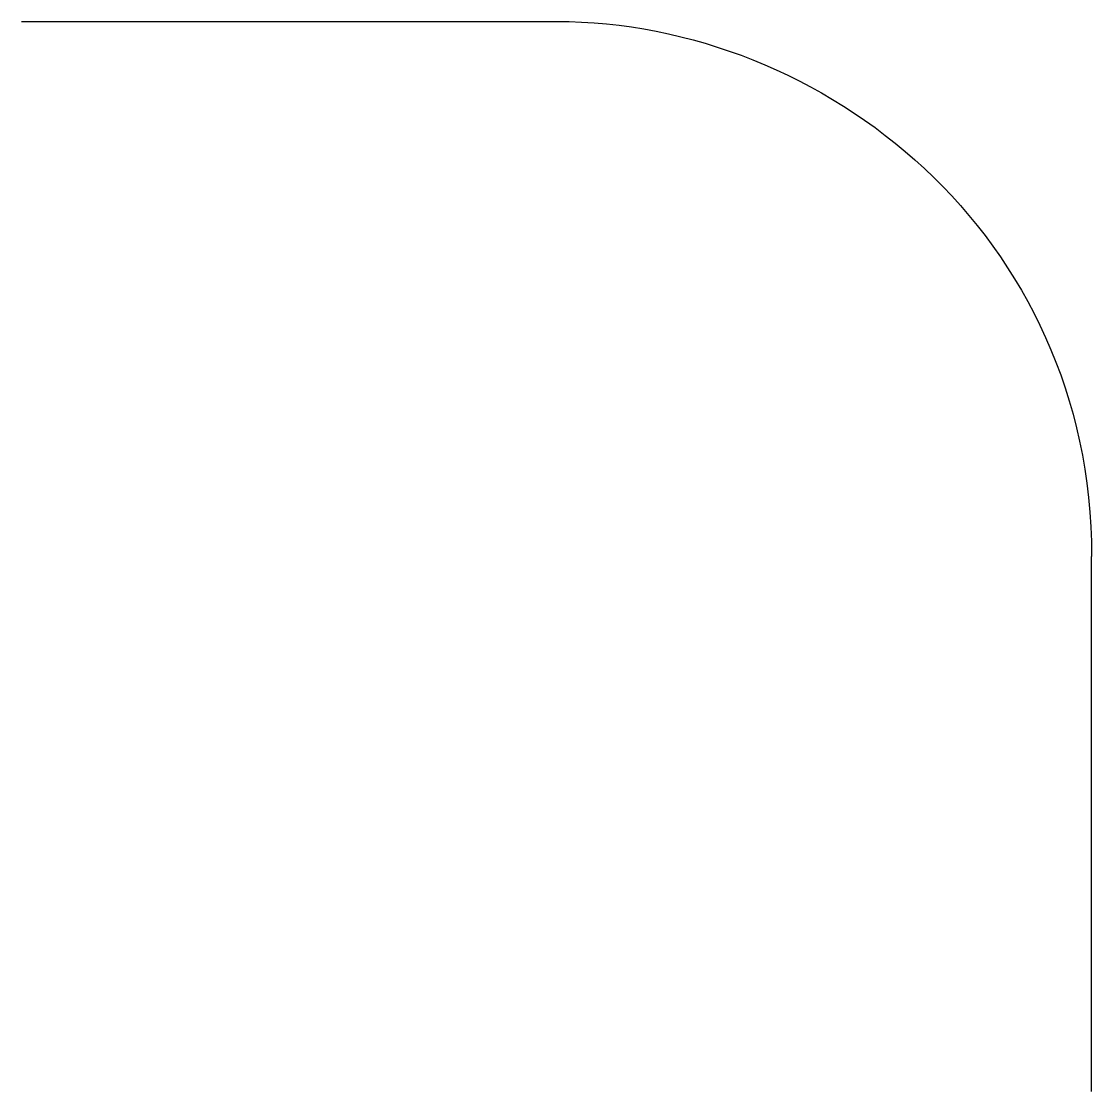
# Model space of a CAD drawing. Header units: millimetres. Extents: x 40 to 60, y 0 to 20.
import ezdxf

# ---------------------------------------------------------------- set-up
doc = ezdxf.new("R2010")
doc.units = ezdxf.units.MM
doc.layers.get('0').update_dxf_attribs({"lineweight": 25, "true_color": 0xffffff})

msp = doc.modelspace()

# ---------------------------------------------------------------- linework, layer by layer
for p, q in [((40, 20), (50, 20)), ((60, 0), (60, 10))]:
    msp.add_line(p, q)
msp.add_open_spline([(50, 20), (55, 20), (60, 16), (60, 10)], degree=3)

doc.saveas('drawing.dxf')
